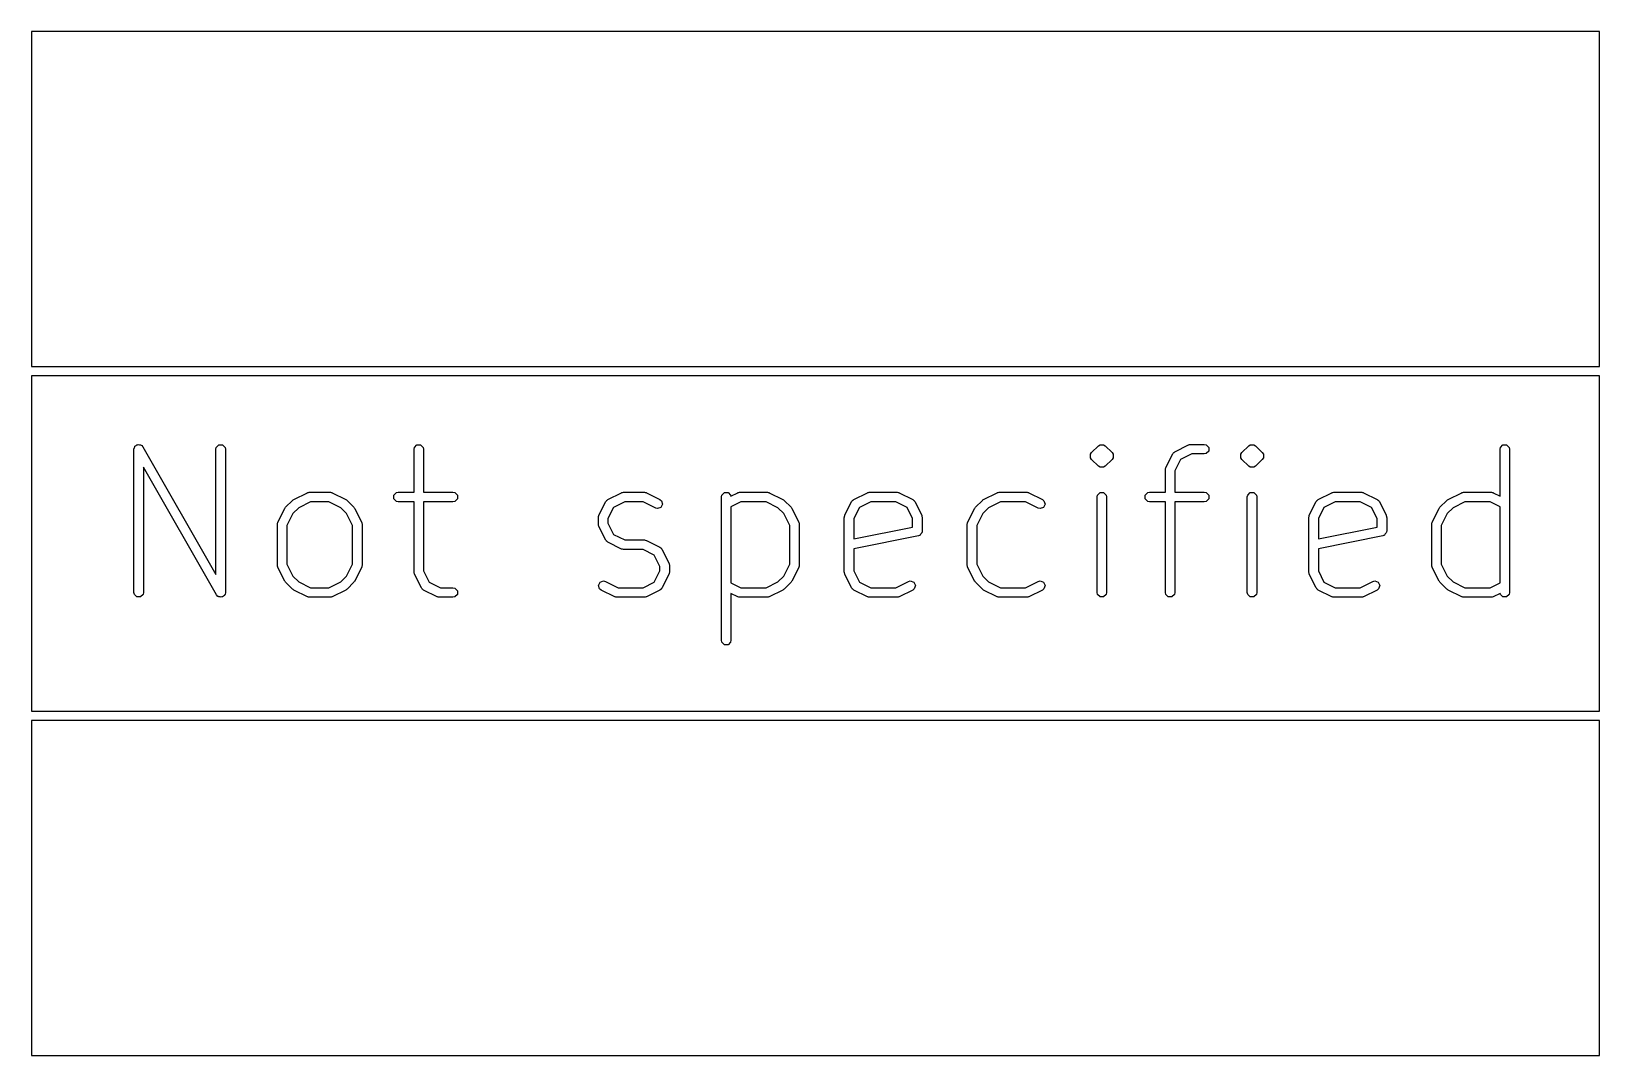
# Model space of a CAD drawing. Header units: inches. Extents: x -2.6 to 7.6, y 0.3 to 5.2.
# Drawn here: x -0.938 to -0.293, y 4.453 to 4.875 of the extents above; entities that cross this region are included whole.
import ezdxf

# ---------------------------------------------------------------- set-up
doc = ezdxf.new("R2010")
doc.units = ezdxf.units.IN
doc.header["$MEASUREMENT"] = 0
doc.layers.add('BLACK', color=250, linetype='CONTINUOUS')

msp = doc.modelspace()

# ---------------------------------------------------------------- linework, layer by layer
at = {"layer": 'BLACK', "linetype": 'CONTINUOUS'}
for p, q in [((-0.9384, 4.87496), (-0.9384, 4.73693)), ((-0.29273, 4.87496), (-0.9384, 4.87496)), ((-0.29273, 4.73693), (-0.29273, 4.87496)), ((-0.9384, 4.73693), (-0.29273, 4.73693)), ((-0.9384, 4.73299), (-0.9384, 4.59496)), ((-0.29273, 4.73299), (-0.9384, 4.73299)), ((-0.29273, 4.59496), (-0.29273, 4.73299)), ((-0.89616, 4.70283), (-0.89601, 4.70358)), ((-0.89616, 4.64377), (-0.89616, 4.70283)), ((-0.89601, 4.70358), (-0.89582, 4.70377)), ((-0.89582, 4.70377), (-0.89575, 4.70403)), ((-0.89575, 4.70403), (-0.89531, 4.70428)), ((-0.89531, 4.70428), (-0.89495, 4.70464)), ((-0.89495, 4.70464), (-0.89468, 4.70464)), ((-0.89468, 4.70464), (-0.89444, 4.70478)), ((-0.89444, 4.70478), (-0.89395, 4.70464)), ((-0.89395, 4.70464), (-0.89344, 4.70464)), ((-0.89344, 4.70464), (-0.89325, 4.70445)), ((-0.89325, 4.70445), (-0.89299, 4.70438)), ((-0.89299, 4.70438), (-0.89248, 4.7038)), ((-0.89248, 4.7038), (-0.86242, 4.65118)), ((-0.86242, 4.70283), (-0.86227, 4.70358)), ((-0.86242, 4.65118), (-0.86242, 4.70283)), ((-0.86227, 4.70358), (-0.8612, 4.70464)), ((-0.8612, 4.70464), (-0.85969, 4.70464)), ((-0.85969, 4.70464), (-0.85863, 4.70358)), ((-0.85863, 4.70358), (-0.85848, 4.70283)), ((-0.85848, 4.70283), (-0.85848, 4.64377)), ((-0.78086, 4.70283), (-0.78071, 4.70358)), ((-0.78086, 4.68511), (-0.78086, 4.70283)), ((-0.78071, 4.70358), (-0.77965, 4.70464)), ((-0.77965, 4.70464), (-0.77814, 4.70464)), ((-0.77814, 4.70464), (-0.77708, 4.70358)), ((-0.77708, 4.70358), (-0.77693, 4.70283)), ((-0.77693, 4.70283), (-0.77693, 4.68511)), ((-0.50231, 4.70077), (-0.50188, 4.70141)), ((-0.50231, 4.69926), (-0.50231, 4.70077)), ((-0.50188, 4.70141), (-0.49907, 4.70422)), ((-0.49907, 4.70422), (-0.49843, 4.70464)), ((-0.49843, 4.70464), (-0.49693, 4.70464)), ((-0.49693, 4.70464), (-0.49629, 4.70422)), ((-0.49629, 4.70422), (-0.49348, 4.70141)), ((-0.49348, 4.70141), (-0.49305, 4.70077)), ((-0.49305, 4.70077), (-0.49305, 4.69926)), ((-0.47132, 4.69527), (-0.46851, 4.70089)), ((-0.46851, 4.70089), (-0.46827, 4.7012)), ((-0.46827, 4.7012), (-0.46823, 4.7013)), ((-0.46823, 4.7013), (-0.46812, 4.70139)), ((-0.46812, 4.70139), (-0.46804, 4.7015)), ((-0.46804, 4.7015), (-0.46794, 4.70153)), ((-0.46794, 4.70153), (-0.46763, 4.70177)), ((-0.46763, 4.70177), (-0.462, 4.70459)), ((-0.46066, 4.70086), (-0.46528, 4.69855)), ((-0.462, 4.70459), (-0.46191, 4.70461)), ((-0.46191, 4.70461), (-0.46188, 4.70464)), ((-0.46188, 4.70464), (-0.46157, 4.70471)), ((-0.46157, 4.70471), (-0.46126, 4.70479)), ((-0.46126, 4.70479), (-0.46122, 4.70477)), ((-0.46122, 4.70477), (-0.46112, 4.70479)), ((-0.46112, 4.70479), (-0.4555, 4.70479)), ((-0.4555, 4.70086), (-0.46066, 4.70086)), ((-0.4555, 4.70479), (-0.45474, 4.70464)), ((-0.45474, 4.70101), (-0.4555, 4.70086)), ((-0.45474, 4.70464), (-0.45368, 4.70358)), ((-0.45368, 4.70207), (-0.45474, 4.70101)), ((-0.45368, 4.70358), (-0.45368, 4.70207)), ((-0.44044, 4.70077), (-0.44002, 4.70141)), ((-0.44044, 4.69926), (-0.44044, 4.70077)), ((-0.44002, 4.70141), (-0.4372, 4.70422)), ((-0.4372, 4.70422), (-0.43657, 4.70464)), ((-0.43657, 4.70464), (-0.43506, 4.70464)), ((-0.43506, 4.70464), (-0.43442, 4.70422)), ((-0.43442, 4.70422), (-0.43161, 4.70141)), ((-0.43161, 4.70141), (-0.43118, 4.70077)), ((-0.43118, 4.70077), (-0.43118, 4.69926)), ((-0.33373, 4.70283), (-0.33358, 4.70358)), ((-0.33373, 4.68351), (-0.33373, 4.70283)), ((-0.33358, 4.70358), (-0.33252, 4.70464)), ((-0.33252, 4.70464), (-0.33101, 4.70464)), ((-0.33101, 4.70464), (-0.32994, 4.70358)), ((-0.32994, 4.70358), (-0.32979, 4.70283)), ((-0.32979, 4.70283), (-0.32979, 4.64377)), ((-0.86216, 4.64279), (-0.89222, 4.69541)), ((-0.89222, 4.69541), (-0.89222, 4.64377)), ((-0.50188, 4.69862), (-0.50231, 4.69926)), ((-0.50231, 4.69926), (-0.50231, 4.69926)), ((-0.49907, 4.69581), (-0.50188, 4.69862)), ((-0.49843, 4.69538), (-0.49907, 4.69581)), ((-0.49693, 4.69538), (-0.49843, 4.69538)), ((-0.49843, 4.69538), (-0.49843, 4.69538)), ((-0.49629, 4.69581), (-0.49693, 4.69538)), ((-0.49348, 4.69862), (-0.49629, 4.69581)), ((-0.49305, 4.69926), (-0.49348, 4.69862)), ((-0.47153, 4.69439), (-0.47151, 4.69449)), ((-0.47153, 4.68511), (-0.47153, 4.69439)), ((-0.47152, 4.69453), (-0.47144, 4.69483)), ((-0.47151, 4.69449), (-0.47152, 4.69453)), ((-0.47144, 4.69483), (-0.47138, 4.69514)), ((-0.47138, 4.69514), (-0.47135, 4.69517)), ((-0.47135, 4.69517), (-0.47132, 4.69527)), ((-0.46528, 4.69855), (-0.46759, 4.69392)), ((-0.44002, 4.69862), (-0.44044, 4.69926)), ((-0.44044, 4.69926), (-0.44044, 4.69926)), ((-0.4372, 4.69581), (-0.44002, 4.69862)), ((-0.43657, 4.69538), (-0.4372, 4.69581)), ((-0.43506, 4.69538), (-0.43657, 4.69538)), ((-0.43657, 4.69538), (-0.43657, 4.69538)), ((-0.43442, 4.69581), (-0.43506, 4.69538)), ((-0.43161, 4.69862), (-0.43442, 4.69581)), ((-0.43118, 4.69926), (-0.43161, 4.69862)), ((-0.46759, 4.69392), (-0.46759, 4.68511)), ((-0.83372, 4.67891), (-0.83091, 4.68172)), ((-0.83091, 4.68172), (-0.83064, 4.6819)), ((-0.83064, 4.6819), (-0.83039, 4.68209)), ((-0.83039, 4.68209), (-0.82477, 4.6849)), ((-0.82342, 4.68117), (-0.82835, 4.67871)), ((-0.82477, 4.6849), (-0.82467, 4.68493)), ((-0.82467, 4.68493), (-0.82464, 4.68496)), ((-0.82464, 4.68496), (-0.82433, 4.68502)), ((-0.82433, 4.68502), (-0.82403, 4.6851)), ((-0.82403, 4.6851), (-0.82399, 4.68509)), ((-0.82399, 4.68509), (-0.82389, 4.68511)), ((-0.82389, 4.68511), (-0.81545, 4.68511)), ((-0.81592, 4.68117), (-0.82342, 4.68117)), ((-0.81099, 4.67871), (-0.81592, 4.68117)), ((-0.81545, 4.68511), (-0.81536, 4.68509)), ((-0.81536, 4.68509), (-0.81531, 4.6851)), ((-0.81531, 4.6851), (-0.81501, 4.68502)), ((-0.81501, 4.68502), (-0.8147, 4.68496)), ((-0.8147, 4.68496), (-0.81467, 4.68493)), ((-0.81467, 4.68493), (-0.81457, 4.6849)), ((-0.81457, 4.6849), (-0.80895, 4.68209)), ((-0.80895, 4.68209), (-0.8087, 4.6819)), ((-0.8087, 4.6819), (-0.80844, 4.68172)), ((-0.80844, 4.68172), (-0.80562, 4.67891)), ((-0.78915, 4.68389), (-0.78808, 4.68496)), ((-0.78915, 4.68239), (-0.78915, 4.68389)), ((-0.78808, 4.68132), (-0.78915, 4.68239)), ((-0.78808, 4.68496), (-0.78733, 4.68511)), ((-0.78733, 4.68117), (-0.78808, 4.68132)), ((-0.78733, 4.68511), (-0.78086, 4.68511)), ((-0.78086, 4.68117), (-0.78733, 4.68117)), ((-0.78086, 4.65221), (-0.78086, 4.68117)), ((-0.77693, 4.68511), (-0.76483, 4.68511)), ((-0.76483, 4.68117), (-0.77693, 4.68117)), ((-0.77693, 4.68117), (-0.77693, 4.65267)), ((-0.76483, 4.68511), (-0.76408, 4.68496)), ((-0.76408, 4.68132), (-0.76483, 4.68117)), ((-0.76408, 4.68496), (-0.76302, 4.68389)), ((-0.76302, 4.68239), (-0.76408, 4.68132)), ((-0.76302, 4.68389), (-0.76302, 4.68239)), ((-0.70473, 4.67558), (-0.70192, 4.68121)), ((-0.70192, 4.68121), (-0.70168, 4.68152)), ((-0.70168, 4.68152), (-0.70164, 4.68162)), ((-0.70164, 4.68162), (-0.70153, 4.6817)), ((-0.70153, 4.6817), (-0.70144, 4.68182)), ((-0.70144, 4.68182), (-0.70134, 4.68185)), ((-0.70134, 4.68185), (-0.70103, 4.68209)), ((-0.70103, 4.68209), (-0.69541, 4.6849)), ((-0.69407, 4.68117), (-0.69869, 4.67886)), ((-0.69541, 4.6849), (-0.69532, 4.68493)), ((-0.69532, 4.68493), (-0.69528, 4.68496)), ((-0.69528, 4.68496), (-0.69497, 4.68502)), ((-0.69497, 4.68502), (-0.69467, 4.6851)), ((-0.69467, 4.6851), (-0.69463, 4.68509)), ((-0.69463, 4.68509), (-0.69453, 4.68511)), ((-0.69453, 4.68511), (-0.68609, 4.68511)), ((-0.68656, 4.68117), (-0.69407, 4.68117)), ((-0.68135, 4.67857), (-0.68656, 4.68117)), ((-0.68609, 4.68511), (-0.686, 4.68509)), ((-0.686, 4.68509), (-0.68595, 4.6851)), ((-0.68595, 4.6851), (-0.68565, 4.68502)), ((-0.68565, 4.68502), (-0.68534, 4.68496)), ((-0.68534, 4.68496), (-0.68531, 4.68493)), ((-0.68531, 4.68493), (-0.68521, 4.6849)), ((-0.68521, 4.6849), (-0.67959, 4.68209)), ((-0.67959, 4.68209), (-0.67898, 4.68162)), ((-0.67898, 4.68162), (-0.67851, 4.68019)), ((-0.65432, 4.68314), (-0.65417, 4.68389)), ((-0.65432, 4.62409), (-0.65432, 4.68314)), ((-0.65417, 4.68389), (-0.6531, 4.68496)), ((-0.6531, 4.68496), (-0.65159, 4.68496)), ((-0.65159, 4.68496), (-0.65053, 4.68389)), ((-0.65053, 4.68389), (-0.65045, 4.68348)), ((-0.65045, 4.68348), (-0.6476, 4.6849)), ((-0.64626, 4.68117), (-0.65038, 4.67911)), ((-0.6476, 4.6849), (-0.64751, 4.68493)), ((-0.64751, 4.68493), (-0.64748, 4.68496)), ((-0.64748, 4.68496), (-0.64717, 4.68502)), ((-0.64717, 4.68502), (-0.64686, 4.6851)), ((-0.64686, 4.6851), (-0.64682, 4.68509)), ((-0.64682, 4.68509), (-0.64672, 4.68511)), ((-0.64672, 4.68511), (-0.63548, 4.68511)), ((-0.63594, 4.68117), (-0.64626, 4.68117)), ((-0.63102, 4.67871), (-0.63594, 4.68117)), ((-0.63548, 4.68511), (-0.63538, 4.68509)), ((-0.63538, 4.68509), (-0.63534, 4.6851)), ((-0.63534, 4.6851), (-0.63503, 4.68502)), ((-0.63503, 4.68502), (-0.63472, 4.68496)), ((-0.63472, 4.68496), (-0.63469, 4.68493)), ((-0.63469, 4.68493), (-0.63459, 4.6849)), ((-0.63459, 4.6849), (-0.62897, 4.68209)), ((-0.62897, 4.68209), (-0.62872, 4.6819)), ((-0.62872, 4.6819), (-0.62846, 4.68172)), ((-0.62846, 4.68172), (-0.62565, 4.67891)), ((-0.60349, 4.67558), (-0.60068, 4.68121)), ((-0.60068, 4.68121), (-0.60044, 4.68152)), ((-0.60044, 4.68152), (-0.6004, 4.68162)), ((-0.6004, 4.68162), (-0.60029, 4.6817)), ((-0.60029, 4.6817), (-0.60021, 4.68182)), ((-0.60021, 4.68182), (-0.60011, 4.68185)), ((-0.60011, 4.68185), (-0.5998, 4.68209)), ((-0.5998, 4.68209), (-0.59417, 4.6849)), ((-0.59283, 4.68117), (-0.59745, 4.67886)), ((-0.59417, 4.6849), (-0.59408, 4.68493)), ((-0.59408, 4.68493), (-0.59405, 4.68496)), ((-0.59405, 4.68496), (-0.59374, 4.68502)), ((-0.59374, 4.68502), (-0.59343, 4.6851)), ((-0.59343, 4.6851), (-0.59339, 4.68509)), ((-0.59339, 4.68509), (-0.59329, 4.68511)), ((-0.59329, 4.68511), (-0.58204, 4.68511)), ((-0.58251, 4.68117), (-0.59283, 4.68117)), ((-0.57789, 4.67886), (-0.58251, 4.68117)), ((-0.58204, 4.68511), (-0.58195, 4.68509)), ((-0.58195, 4.68509), (-0.5819, 4.6851)), ((-0.5819, 4.6851), (-0.5816, 4.68502)), ((-0.5816, 4.68502), (-0.58129, 4.68496)), ((-0.58129, 4.68496), (-0.58126, 4.68493)), ((-0.58126, 4.68493), (-0.58116, 4.6849)), ((-0.58116, 4.6849), (-0.57554, 4.68209)), ((-0.57554, 4.68209), (-0.57523, 4.68185)), ((-0.57523, 4.68185), (-0.57513, 4.68182)), ((-0.57513, 4.68182), (-0.57504, 4.6817)), ((-0.57504, 4.6817), (-0.57493, 4.68162)), ((-0.57493, 4.68162), (-0.5749, 4.68152)), ((-0.5749, 4.68152), (-0.57466, 4.68121)), ((-0.57466, 4.68121), (-0.57185, 4.67558)), ((-0.54969, 4.67891), (-0.54688, 4.68172)), ((-0.54688, 4.68172), (-0.54662, 4.6819)), ((-0.54662, 4.6819), (-0.54637, 4.68209)), ((-0.54637, 4.68209), (-0.54074, 4.6849)), ((-0.5394, 4.68117), (-0.54432, 4.67871)), ((-0.54074, 4.6849), (-0.54065, 4.68493)), ((-0.54065, 4.68493), (-0.54062, 4.68496)), ((-0.54062, 4.68496), (-0.54031, 4.68502)), ((-0.54031, 4.68502), (-0.54, 4.6851)), ((-0.54, 4.6851), (-0.53996, 4.68509)), ((-0.53996, 4.68509), (-0.53986, 4.68511)), ((-0.53986, 4.68511), (-0.52861, 4.68511)), ((-0.52908, 4.68117), (-0.5394, 4.68117)), ((-0.52387, 4.67857), (-0.52908, 4.68117)), ((-0.52861, 4.68511), (-0.52852, 4.68509)), ((-0.52852, 4.68509), (-0.52847, 4.6851)), ((-0.52847, 4.6851), (-0.52817, 4.68502)), ((-0.52817, 4.68502), (-0.52786, 4.68496)), ((-0.52786, 4.68496), (-0.52783, 4.68493)), ((-0.52783, 4.68493), (-0.52773, 4.6849)), ((-0.52773, 4.6849), (-0.52211, 4.68209)), ((-0.52211, 4.68209), (-0.5215, 4.68162)), ((-0.5215, 4.68162), (-0.52103, 4.68019)), ((-0.49965, 4.68314), (-0.4995, 4.68389)), ((-0.49965, 4.64377), (-0.49965, 4.68314)), ((-0.4995, 4.68389), (-0.49843, 4.68496)), ((-0.49843, 4.68496), (-0.49693, 4.68496)), ((-0.49693, 4.68496), (-0.49586, 4.68389)), ((-0.49586, 4.68389), (-0.49571, 4.68314)), ((-0.49571, 4.68314), (-0.49571, 4.64377)), ((-0.47981, 4.68389), (-0.47875, 4.68496)), ((-0.47981, 4.68239), (-0.47981, 4.68389)), ((-0.47875, 4.68132), (-0.47981, 4.68239)), ((-0.47875, 4.68496), (-0.47799, 4.68511)), ((-0.47799, 4.68117), (-0.47875, 4.68132)), ((-0.47799, 4.68511), (-0.47153, 4.68511)), ((-0.47153, 4.68117), (-0.47799, 4.68117)), ((-0.47153, 4.64377), (-0.47153, 4.68117)), ((-0.46759, 4.68511), (-0.4555, 4.68511)), ((-0.4555, 4.68117), (-0.46759, 4.68117)), ((-0.46759, 4.68117), (-0.46759, 4.64377)), ((-0.4555, 4.68511), (-0.45474, 4.68496)), ((-0.45474, 4.68132), (-0.4555, 4.68117)), ((-0.45474, 4.68496), (-0.45368, 4.68389)), ((-0.45368, 4.68239), (-0.45474, 4.68132)), ((-0.45368, 4.68389), (-0.45368, 4.68239)), ((-0.43778, 4.68314), (-0.43763, 4.68389)), ((-0.43778, 4.64377), (-0.43778, 4.68314)), ((-0.43763, 4.68389), (-0.43657, 4.68496)), ((-0.43657, 4.68496), (-0.43506, 4.68496)), ((-0.43506, 4.68496), (-0.43399, 4.68389)), ((-0.43399, 4.68389), (-0.43384, 4.68314)), ((-0.43384, 4.68314), (-0.43384, 4.64377)), ((-0.41226, 4.67558), (-0.40945, 4.68121)), ((-0.40945, 4.68121), (-0.40921, 4.68152)), ((-0.40921, 4.68152), (-0.40918, 4.68162)), ((-0.40918, 4.68162), (-0.40907, 4.6817)), ((-0.40907, 4.6817), (-0.40898, 4.68182)), ((-0.40898, 4.68182), (-0.40888, 4.68185)), ((-0.40888, 4.68185), (-0.40857, 4.68209)), ((-0.40857, 4.68209), (-0.40295, 4.6849)), ((-0.4016, 4.68117), (-0.40622, 4.67886)), ((-0.40295, 4.6849), (-0.40285, 4.68493)), ((-0.40285, 4.68493), (-0.40282, 4.68496)), ((-0.40282, 4.68496), (-0.40251, 4.68502)), ((-0.40251, 4.68502), (-0.40221, 4.6851)), ((-0.40221, 4.6851), (-0.40216, 4.68509)), ((-0.40216, 4.68509), (-0.40207, 4.68511)), ((-0.40207, 4.68511), (-0.39082, 4.68511)), ((-0.39128, 4.68117), (-0.4016, 4.68117)), ((-0.38666, 4.67886), (-0.39128, 4.68117)), ((-0.39082, 4.68511), (-0.39072, 4.68509)), ((-0.39072, 4.68509), (-0.39068, 4.6851)), ((-0.39068, 4.6851), (-0.39037, 4.68502)), ((-0.39037, 4.68502), (-0.39006, 4.68496)), ((-0.39006, 4.68496), (-0.39003, 4.68493)), ((-0.39003, 4.68493), (-0.38994, 4.6849)), ((-0.38994, 4.6849), (-0.38431, 4.68209)), ((-0.38431, 4.68209), (-0.384, 4.68185)), ((-0.384, 4.68185), (-0.3839, 4.68182)), ((-0.3839, 4.68182), (-0.38382, 4.6817)), ((-0.38382, 4.6817), (-0.38371, 4.68162)), ((-0.38371, 4.68162), (-0.38367, 4.68152)), ((-0.38367, 4.68152), (-0.38343, 4.68121)), ((-0.38343, 4.68121), (-0.38062, 4.67558)), ((-0.35846, 4.67891), (-0.35565, 4.68172)), ((-0.35565, 4.68172), (-0.35539, 4.6819)), ((-0.35539, 4.6819), (-0.35514, 4.68209)), ((-0.35514, 4.68209), (-0.34952, 4.6849)), ((-0.34817, 4.68117), (-0.35309, 4.67871)), ((-0.34952, 4.6849), (-0.34942, 4.68493)), ((-0.34942, 4.68493), (-0.34939, 4.68496)), ((-0.34939, 4.68496), (-0.34908, 4.68502)), ((-0.34908, 4.68502), (-0.34878, 4.6851)), ((-0.34878, 4.6851), (-0.34873, 4.68509)), ((-0.34873, 4.68509), (-0.34864, 4.68511)), ((-0.34864, 4.68511), (-0.33739, 4.68511)), ((-0.33785, 4.68117), (-0.34817, 4.68117)), ((-0.33373, 4.67911), (-0.33785, 4.68117)), ((-0.33739, 4.68511), (-0.33729, 4.68509)), ((-0.33729, 4.68509), (-0.33725, 4.6851)), ((-0.33725, 4.6851), (-0.33694, 4.68502)), ((-0.33694, 4.68502), (-0.33663, 4.68496)), ((-0.33663, 4.68496), (-0.3366, 4.68493)), ((-0.3366, 4.68493), (-0.33651, 4.6849)), ((-0.33651, 4.6849), (-0.33373, 4.68351)), ((-0.8369, 4.67277), (-0.83409, 4.6784)), ((-0.83409, 4.6784), (-0.83389, 4.67865)), ((-0.83389, 4.67865), (-0.83372, 4.67891)), ((-0.83071, 4.67635), (-0.83317, 4.67143)), ((-0.82835, 4.67871), (-0.83071, 4.67635)), ((-0.80863, 4.67635), (-0.81099, 4.67871)), ((-0.80617, 4.67143), (-0.80863, 4.67635)), ((-0.80562, 4.67891), (-0.80545, 4.67865)), ((-0.80545, 4.67865), (-0.80526, 4.6784)), ((-0.80526, 4.6784), (-0.80244, 4.67277)), ((-0.70494, 4.6747), (-0.70492, 4.6748)), ((-0.70494, 4.67189), (-0.70494, 4.6747)), ((-0.70493, 4.67484), (-0.70485, 4.67515)), ((-0.70492, 4.6748), (-0.70493, 4.67484)), ((-0.70485, 4.67515), (-0.70479, 4.67546)), ((-0.70479, 4.67546), (-0.70475, 4.67549)), ((-0.70475, 4.67549), (-0.70473, 4.67558)), ((-0.69869, 4.67886), (-0.701, 4.67424)), ((-0.68061, 4.67836), (-0.68135, 4.67857)), ((-0.67918, 4.67884), (-0.68061, 4.67836)), ((-0.67851, 4.68019), (-0.67918, 4.67884)), ((-0.65038, 4.67911), (-0.65038, 4.6478)), ((-0.62866, 4.67635), (-0.63102, 4.67871)), ((-0.6262, 4.67143), (-0.62866, 4.67635)), ((-0.62565, 4.67891), (-0.62547, 4.67865)), ((-0.62547, 4.67865), (-0.62528, 4.6784)), ((-0.62528, 4.6784), (-0.62247, 4.67277)), ((-0.6037, 4.6747), (-0.60368, 4.6748)), ((-0.6037, 4.65221), (-0.6037, 4.6747)), ((-0.60369, 4.67484), (-0.60361, 4.67515)), ((-0.60368, 4.6748), (-0.60369, 4.67484)), ((-0.60361, 4.67515), (-0.60355, 4.67546)), ((-0.60355, 4.67546), (-0.60352, 4.67549)), ((-0.60352, 4.67549), (-0.60349, 4.67558)), ((-0.59745, 4.67886), (-0.59976, 4.67424)), ((-0.57558, 4.67424), (-0.57789, 4.67886)), ((-0.57185, 4.67558), (-0.57182, 4.67549)), ((-0.57182, 4.67549), (-0.57179, 4.67546)), ((-0.57179, 4.67546), (-0.57173, 4.67515)), ((-0.57173, 4.67515), (-0.57164, 4.67484)), ((-0.57164, 4.67484), (-0.57166, 4.6748)), ((-0.57166, 4.6748), (-0.57164, 4.6747)), ((-0.57164, 4.6747), (-0.57164, 4.66908)), ((-0.55287, 4.67277), (-0.55006, 4.6784)), ((-0.55006, 4.6784), (-0.54987, 4.67865)), ((-0.54987, 4.67865), (-0.54969, 4.67891)), ((-0.54668, 4.67635), (-0.54914, 4.67143)), ((-0.54432, 4.67871), (-0.54668, 4.67635)), ((-0.52313, 4.67836), (-0.52387, 4.67857)), ((-0.5217, 4.67884), (-0.52313, 4.67836)), ((-0.52103, 4.68019), (-0.5217, 4.67884)), ((-0.41247, 4.67484), (-0.41238, 4.67515)), ((-0.41245, 4.6748), (-0.41247, 4.67484)), ((-0.41247, 4.6747), (-0.41245, 4.6748)), ((-0.41247, 4.65221), (-0.41247, 4.6747)), ((-0.41238, 4.67515), (-0.41232, 4.67546)), ((-0.41232, 4.67546), (-0.41229, 4.67549)), ((-0.41229, 4.67549), (-0.41226, 4.67558)), ((-0.40622, 4.67886), (-0.40853, 4.67424)), ((-0.38435, 4.67424), (-0.38666, 4.67886)), ((-0.38062, 4.67558), (-0.3806, 4.67549)), ((-0.3806, 4.67549), (-0.38056, 4.67546)), ((-0.38056, 4.67546), (-0.3805, 4.67515)), ((-0.3805, 4.67515), (-0.38042, 4.67484)), ((-0.38042, 4.67484), (-0.38043, 4.6748)), ((-0.38043, 4.6748), (-0.38041, 4.6747)), ((-0.38041, 4.6747), (-0.38041, 4.66908)), ((-0.36165, 4.67277), (-0.35883, 4.6784)), ((-0.35883, 4.6784), (-0.35864, 4.67865)), ((-0.35864, 4.67865), (-0.35846, 4.67891)), ((-0.35545, 4.67635), (-0.35792, 4.67143)), ((-0.35309, 4.67871), (-0.35545, 4.67635)), ((-0.33373, 4.6478), (-0.33373, 4.67911)), ((-0.83711, 4.67189), (-0.83709, 4.67199)), ((-0.83711, 4.65502), (-0.83711, 4.67189)), ((-0.8371, 4.67203), (-0.83702, 4.67234)), ((-0.83709, 4.67199), (-0.8371, 4.67203)), ((-0.83702, 4.67234), (-0.83696, 4.67265)), ((-0.83696, 4.67265), (-0.83692, 4.67268)), ((-0.83692, 4.67268), (-0.8369, 4.67277)), ((-0.83317, 4.67143), (-0.83317, 4.65548)), ((-0.80617, 4.65548), (-0.80617, 4.67143)), ((-0.80244, 4.67277), (-0.80242, 4.67268)), ((-0.80242, 4.67268), (-0.80239, 4.67265)), ((-0.80239, 4.67265), (-0.80232, 4.67234)), ((-0.80232, 4.67234), (-0.80224, 4.67203)), ((-0.80224, 4.67203), (-0.80225, 4.67199)), ((-0.80225, 4.67199), (-0.80224, 4.67189)), ((-0.80224, 4.67189), (-0.80224, 4.65502)), ((-0.70492, 4.6718), (-0.70494, 4.67189)), ((-0.70493, 4.67175), (-0.70492, 4.6718)), ((-0.70485, 4.67145), (-0.70493, 4.67175)), ((-0.70479, 4.67114), (-0.70485, 4.67145)), ((-0.70475, 4.67111), (-0.70479, 4.67114)), ((-0.70473, 4.67101), (-0.70475, 4.67111)), ((-0.70192, 4.66539), (-0.70473, 4.67101)), ((-0.701, 4.67424), (-0.701, 4.67236)), ((-0.701, 4.67236), (-0.69869, 4.66773)), ((-0.6262, 4.65548), (-0.6262, 4.67143)), ((-0.62247, 4.67277), (-0.62244, 4.67268)), ((-0.62244, 4.67268), (-0.62241, 4.67265)), ((-0.62241, 4.67265), (-0.62235, 4.67234)), ((-0.62235, 4.67234), (-0.62226, 4.67203)), ((-0.62226, 4.67203), (-0.62228, 4.67199)), ((-0.62228, 4.67199), (-0.62226, 4.67189)), ((-0.62226, 4.67189), (-0.62226, 4.65502)), ((-0.59976, 4.67424), (-0.59976, 4.66586)), ((-0.59976, 4.66586), (-0.57558, 4.67069)), ((-0.57558, 4.67069), (-0.57558, 4.67424)), ((-0.57179, 4.66833), (-0.57219, 4.66792)), ((-0.57173, 4.66862), (-0.57179, 4.66833)), ((-0.57168, 4.6687), (-0.57173, 4.66862)), ((-0.57164, 4.66908), (-0.5717, 4.66879)), ((-0.5717, 4.66879), (-0.57168, 4.6687)), ((-0.55308, 4.67189), (-0.55306, 4.67199)), ((-0.55308, 4.65502), (-0.55308, 4.67189)), ((-0.55307, 4.67203), (-0.55299, 4.67234)), ((-0.55306, 4.67199), (-0.55307, 4.67203)), ((-0.55299, 4.67234), (-0.55293, 4.67265)), ((-0.55293, 4.67265), (-0.5529, 4.67268)), ((-0.5529, 4.67268), (-0.55287, 4.67277)), ((-0.54914, 4.67143), (-0.54914, 4.65548)), ((-0.40853, 4.67424), (-0.40853, 4.66586)), ((-0.40853, 4.66586), (-0.38435, 4.67069)), ((-0.38435, 4.67069), (-0.38435, 4.67424)), ((-0.38056, 4.66833), (-0.38097, 4.66792)), ((-0.38051, 4.66862), (-0.38056, 4.66833)), ((-0.38045, 4.6687), (-0.38051, 4.66862)), ((-0.38041, 4.66908), (-0.38047, 4.66879)), ((-0.38047, 4.66879), (-0.38045, 4.6687)), ((-0.36185, 4.67203), (-0.36176, 4.67234)), ((-0.36183, 4.67199), (-0.36185, 4.67203)), ((-0.36185, 4.67189), (-0.36183, 4.67199)), ((-0.36185, 4.65502), (-0.36185, 4.67189)), ((-0.36176, 4.67234), (-0.3617, 4.67265)), ((-0.3617, 4.67265), (-0.36167, 4.67268)), ((-0.36167, 4.67268), (-0.36165, 4.67277)), ((-0.35792, 4.67143), (-0.35792, 4.65548)), ((-0.70168, 4.66508), (-0.70192, 4.66539)), ((-0.70164, 4.66498), (-0.70168, 4.66508)), ((-0.70153, 4.66489), (-0.70164, 4.66498)), ((-0.70144, 4.66478), (-0.70153, 4.66489)), ((-0.70134, 4.66475), (-0.70144, 4.66478)), ((-0.70103, 4.66451), (-0.70134, 4.66475)), ((-0.69541, 4.66169), (-0.70103, 4.66451)), ((-0.69869, 4.66773), (-0.69407, 4.66542)), ((-0.69407, 4.66542), (-0.68609, 4.66542)), ((-0.68609, 4.66542), (-0.686, 4.6654)), ((-0.686, 4.6654), (-0.68595, 4.66542)), ((-0.68595, 4.66542), (-0.68565, 4.66534)), ((-0.68565, 4.66534), (-0.68534, 4.66527)), ((-0.68534, 4.66527), (-0.68531, 4.66524)), ((-0.68531, 4.66524), (-0.68521, 4.66522)), ((-0.68521, 4.66522), (-0.67959, 4.6624)), ((-0.67959, 4.6624), (-0.67928, 4.66216)), ((-0.67928, 4.66216), (-0.67918, 4.66213)), ((-0.67918, 4.66213), (-0.67909, 4.66202)), ((-0.67909, 4.66202), (-0.67898, 4.66193)), ((-0.67898, 4.66193), (-0.67895, 4.66183)), ((-0.67895, 4.66183), (-0.67871, 4.66152)), ((-0.57322, 4.66715), (-0.59976, 4.66184)), ((-0.59976, 4.66184), (-0.59976, 4.65267)), ((-0.57295, 4.66726), (-0.57322, 4.66715)), ((-0.57285, 4.66726), (-0.57295, 4.66726)), ((-0.57278, 4.66733), (-0.57285, 4.66726)), ((-0.57251, 4.66744), (-0.57278, 4.66733)), ((-0.57219, 4.66792), (-0.57251, 4.66744)), ((-0.382, 4.66715), (-0.40853, 4.66184)), ((-0.40853, 4.66184), (-0.40853, 4.65267)), ((-0.38173, 4.66726), (-0.382, 4.66715)), ((-0.38163, 4.66726), (-0.38173, 4.66726)), ((-0.38156, 4.66733), (-0.38163, 4.66726)), ((-0.38129, 4.66744), (-0.38156, 4.66733)), ((-0.38097, 4.66792), (-0.38129, 4.66744)), ((-0.83317, 4.65548), (-0.83071, 4.65056)), ((-0.80863, 4.65056), (-0.80617, 4.65548)), ((-0.69532, 4.66167), (-0.69541, 4.66169)), ((-0.69528, 4.66164), (-0.69532, 4.66167)), ((-0.69497, 4.66158), (-0.69528, 4.66164)), ((-0.69467, 4.66149), (-0.69497, 4.66158)), ((-0.69463, 4.66151), (-0.69467, 4.66149)), ((-0.69453, 4.66149), (-0.69463, 4.66151)), ((-0.68656, 4.66149), (-0.69453, 4.66149)), ((-0.68194, 4.65918), (-0.68656, 4.66149)), ((-0.67963, 4.65455), (-0.68194, 4.65918)), ((-0.67871, 4.66152), (-0.6759, 4.6559)), ((-0.6759, 4.6559), (-0.67587, 4.6558)), ((-0.67587, 4.6558), (-0.67584, 4.65577)), ((-0.67584, 4.65577), (-0.67578, 4.65546)), ((-0.67578, 4.65546), (-0.67569, 4.65516)), ((-0.62866, 4.65056), (-0.6262, 4.65548)), ((-0.54914, 4.65548), (-0.54668, 4.65056)), ((-0.35792, 4.65548), (-0.35545, 4.65056)), ((-0.83709, 4.65492), (-0.83711, 4.65502)), ((-0.8371, 4.65488), (-0.83709, 4.65492)), ((-0.83702, 4.65458), (-0.8371, 4.65488)), ((-0.83696, 4.65427), (-0.83702, 4.65458)), ((-0.83692, 4.65423), (-0.83696, 4.65427)), ((-0.8369, 4.65414), (-0.83692, 4.65423)), ((-0.83409, 4.64851), (-0.8369, 4.65414)), ((-0.83071, 4.65056), (-0.82835, 4.6482)), ((-0.81099, 4.6482), (-0.80863, 4.65056)), ((-0.80244, 4.65414), (-0.80526, 4.64851)), ((-0.80242, 4.65423), (-0.80244, 4.65414)), ((-0.80239, 4.65427), (-0.80242, 4.65423)), ((-0.80232, 4.65458), (-0.80239, 4.65427)), ((-0.80224, 4.65488), (-0.80232, 4.65458)), ((-0.80224, 4.65502), (-0.80225, 4.65492)), ((-0.80225, 4.65492), (-0.80224, 4.65488)), ((-0.78084, 4.65211), (-0.78086, 4.65221)), ((-0.78086, 4.65207), (-0.78084, 4.65211)), ((-0.78078, 4.65176), (-0.78086, 4.65207)), ((-0.78071, 4.65145), (-0.78078, 4.65176)), ((-0.78068, 4.65142), (-0.78071, 4.65145)), ((-0.78066, 4.65133), (-0.78068, 4.65142)), ((-0.77784, 4.6457), (-0.78066, 4.65133)), ((-0.77693, 4.65267), (-0.77462, 4.64805)), ((-0.68194, 4.64805), (-0.67963, 4.65267)), ((-0.67963, 4.65267), (-0.67963, 4.65455)), ((-0.6759, 4.65133), (-0.67871, 4.6457)), ((-0.67587, 4.65142), (-0.6759, 4.65133)), ((-0.67584, 4.65145), (-0.67587, 4.65142)), ((-0.67578, 4.65176), (-0.67584, 4.65145)), ((-0.67569, 4.65207), (-0.67578, 4.65176)), ((-0.67569, 4.65516), (-0.67571, 4.65512)), ((-0.67571, 4.65512), (-0.67569, 4.65502)), ((-0.67569, 4.65221), (-0.67571, 4.65211)), ((-0.67571, 4.65211), (-0.67569, 4.65207)), ((-0.67569, 4.65502), (-0.67569, 4.65221)), ((-0.63102, 4.6482), (-0.62866, 4.65056)), ((-0.62247, 4.65414), (-0.62528, 4.64851)), ((-0.62244, 4.65423), (-0.62247, 4.65414)), ((-0.62241, 4.65427), (-0.62244, 4.65423)), ((-0.62235, 4.65458), (-0.62241, 4.65427)), ((-0.62226, 4.65488), (-0.62235, 4.65458)), ((-0.62226, 4.65502), (-0.62228, 4.65492)), ((-0.62228, 4.65492), (-0.62226, 4.65488)), ((-0.60368, 4.65211), (-0.6037, 4.65221)), ((-0.60369, 4.65207), (-0.60368, 4.65211)), ((-0.60361, 4.65176), (-0.60369, 4.65207)), ((-0.60355, 4.65145), (-0.60361, 4.65176)), ((-0.60352, 4.65142), (-0.60355, 4.65145)), ((-0.60349, 4.65133), (-0.60352, 4.65142)), ((-0.60068, 4.6457), (-0.60349, 4.65133)), ((-0.59976, 4.65267), (-0.59745, 4.64805)), ((-0.55306, 4.65492), (-0.55308, 4.65502)), ((-0.55307, 4.65488), (-0.55306, 4.65492)), ((-0.55299, 4.65458), (-0.55307, 4.65488)), ((-0.55293, 4.65427), (-0.55299, 4.65458)), ((-0.5529, 4.65423), (-0.55293, 4.65427)), ((-0.55287, 4.65414), (-0.5529, 4.65423)), ((-0.55006, 4.64851), (-0.55287, 4.65414)), ((-0.54668, 4.65056), (-0.54432, 4.6482)), ((-0.41245, 4.65211), (-0.41247, 4.65221)), ((-0.41247, 4.65207), (-0.41245, 4.65211)), ((-0.41238, 4.65176), (-0.41247, 4.65207)), ((-0.41232, 4.65145), (-0.41238, 4.65176)), ((-0.41229, 4.65142), (-0.41232, 4.65145)), ((-0.41226, 4.65133), (-0.41229, 4.65142)), ((-0.40945, 4.6457), (-0.41226, 4.65133)), ((-0.40853, 4.65267), (-0.40622, 4.64805)), ((-0.36183, 4.65492), (-0.36185, 4.65502)), ((-0.36185, 4.65488), (-0.36183, 4.65492)), ((-0.36176, 4.65458), (-0.36185, 4.65488)), ((-0.3617, 4.65427), (-0.36176, 4.65458)), ((-0.36167, 4.65423), (-0.3617, 4.65427)), ((-0.36165, 4.65414), (-0.36167, 4.65423)), ((-0.35883, 4.64851), (-0.36165, 4.65414)), ((-0.35545, 4.65056), (-0.35309, 4.6482)), ((-0.89601, 4.64302), (-0.89616, 4.64377)), ((-0.89495, 4.64195), (-0.89601, 4.64302)), ((-0.89237, 4.64302), (-0.89344, 4.64195)), ((-0.89222, 4.64377), (-0.89237, 4.64302)), ((-0.86165, 4.64221), (-0.86216, 4.64279)), ((-0.85889, 4.64257), (-0.85933, 4.64231)), ((-0.85882, 4.64283), (-0.85889, 4.64257)), ((-0.85863, 4.64302), (-0.85882, 4.64283)), ((-0.85848, 4.64377), (-0.85863, 4.64302)), ((-0.83389, 4.64827), (-0.83409, 4.64851)), ((-0.83372, 4.648), (-0.83389, 4.64827)), ((-0.83091, 4.64519), (-0.83372, 4.648)), ((-0.83064, 4.64502), (-0.83091, 4.64519)), ((-0.83039, 4.64482), (-0.83064, 4.64502)), ((-0.82477, 4.64201), (-0.83039, 4.64482)), ((-0.82835, 4.6482), (-0.82342, 4.64574)), ((-0.82342, 4.64574), (-0.81592, 4.64574)), ((-0.81592, 4.64574), (-0.81099, 4.6482)), ((-0.80895, 4.64482), (-0.81457, 4.64201)), ((-0.8087, 4.64502), (-0.80895, 4.64482)), ((-0.80844, 4.64519), (-0.8087, 4.64502)), ((-0.80562, 4.648), (-0.80844, 4.64519)), ((-0.80545, 4.64827), (-0.80562, 4.648)), ((-0.80526, 4.64851), (-0.80545, 4.64827)), ((-0.7776, 4.64539), (-0.77784, 4.6457)), ((-0.77757, 4.64529), (-0.7776, 4.64539)), ((-0.77746, 4.64521), (-0.77757, 4.64529)), ((-0.77737, 4.6451), (-0.77746, 4.64521)), ((-0.77727, 4.64506), (-0.77737, 4.6451)), ((-0.77696, 4.64482), (-0.77727, 4.64506)), ((-0.77134, 4.64201), (-0.77696, 4.64482)), ((-0.77462, 4.64805), (-0.76999, 4.64574)), ((-0.76999, 4.64574), (-0.76483, 4.64574)), ((-0.76483, 4.64574), (-0.76408, 4.64559)), ((-0.76408, 4.64559), (-0.76302, 4.64452)), ((-0.76302, 4.64302), (-0.76408, 4.64195)), ((-0.76302, 4.64452), (-0.76302, 4.64302)), ((-0.70493, 4.64672), (-0.70426, 4.64807)), ((-0.70445, 4.64529), (-0.70493, 4.64672)), ((-0.70385, 4.64482), (-0.70445, 4.64529)), ((-0.70426, 4.64807), (-0.70283, 4.64855)), ((-0.69822, 4.64201), (-0.70385, 4.64482)), ((-0.70283, 4.64855), (-0.70209, 4.64834)), ((-0.70209, 4.64834), (-0.69688, 4.64574)), ((-0.69688, 4.64574), (-0.68656, 4.64574)), ((-0.68656, 4.64574), (-0.68194, 4.64805)), ((-0.67959, 4.64482), (-0.68521, 4.64201)), ((-0.67928, 4.64506), (-0.67959, 4.64482)), ((-0.67918, 4.6451), (-0.67928, 4.64506)), ((-0.67909, 4.64521), (-0.67918, 4.6451)), ((-0.67898, 4.64529), (-0.67909, 4.64521)), ((-0.67895, 4.64539), (-0.67898, 4.64529)), ((-0.67871, 4.6457), (-0.67895, 4.64539)), ((-0.65038, 4.6478), (-0.64626, 4.64574)), ((-0.6476, 4.64201), (-0.65038, 4.6434)), ((-0.65038, 4.6434), (-0.65038, 4.62409)), ((-0.64626, 4.64574), (-0.63594, 4.64574)), ((-0.63594, 4.64574), (-0.63102, 4.6482)), ((-0.62897, 4.64482), (-0.63459, 4.64201)), ((-0.62872, 4.64502), (-0.62897, 4.64482)), ((-0.62846, 4.64519), (-0.62872, 4.64502)), ((-0.62565, 4.648), (-0.62846, 4.64519)), ((-0.62547, 4.64827), (-0.62565, 4.648)), ((-0.62528, 4.64851), (-0.62547, 4.64827)), ((-0.60044, 4.64539), (-0.60068, 4.6457)), ((-0.6004, 4.64529), (-0.60044, 4.64539)), ((-0.60029, 4.64521), (-0.6004, 4.64529)), ((-0.60021, 4.6451), (-0.60029, 4.64521)), ((-0.60011, 4.64506), (-0.60021, 4.6451)), ((-0.5998, 4.64482), (-0.60011, 4.64506)), ((-0.59417, 4.64201), (-0.5998, 4.64482)), ((-0.59745, 4.64805), (-0.59283, 4.64574)), ((-0.59283, 4.64574), (-0.58251, 4.64574)), ((-0.58251, 4.64574), (-0.5773, 4.64834)), ((-0.57554, 4.64482), (-0.58116, 4.64201)), ((-0.5773, 4.64834), (-0.57656, 4.64855)), ((-0.57656, 4.64855), (-0.57513, 4.64807)), ((-0.57493, 4.64529), (-0.57554, 4.64482)), ((-0.57513, 4.64807), (-0.57446, 4.64672)), ((-0.57446, 4.64672), (-0.57493, 4.64529)), ((-0.54987, 4.64827), (-0.55006, 4.64851)), ((-0.54969, 4.648), (-0.54987, 4.64827)), ((-0.54688, 4.64519), (-0.54969, 4.648)), ((-0.54662, 4.64502), (-0.54688, 4.64519)), ((-0.54637, 4.64482), (-0.54662, 4.64502)), ((-0.54074, 4.64201), (-0.54637, 4.64482)), ((-0.54432, 4.6482), (-0.5394, 4.64574)), ((-0.5394, 4.64574), (-0.52908, 4.64574)), ((-0.52908, 4.64574), (-0.52387, 4.64834)), ((-0.52211, 4.64482), (-0.52773, 4.64201)), ((-0.52387, 4.64834), (-0.52313, 4.64855)), ((-0.52313, 4.64855), (-0.5217, 4.64807)), ((-0.5215, 4.64529), (-0.52211, 4.64482)), ((-0.5217, 4.64807), (-0.52103, 4.64672)), ((-0.52103, 4.64672), (-0.5215, 4.64529)), ((-0.4995, 4.64302), (-0.49965, 4.64377)), ((-0.49843, 4.64195), (-0.4995, 4.64302)), ((-0.49586, 4.64302), (-0.49693, 4.64195)), ((-0.49571, 4.64377), (-0.49586, 4.64302)), ((-0.47138, 4.64302), (-0.47153, 4.64377)), ((-0.47031, 4.64195), (-0.47138, 4.64302)), ((-0.46774, 4.64302), (-0.46881, 4.64195)), ((-0.46759, 4.64377), (-0.46774, 4.64302)), ((-0.43763, 4.64302), (-0.43778, 4.64377)), ((-0.43657, 4.64195), (-0.43763, 4.64302)), ((-0.43399, 4.64302), (-0.43506, 4.64195)), ((-0.43384, 4.64377), (-0.43399, 4.64302)), ((-0.40921, 4.64539), (-0.40945, 4.6457)), ((-0.40918, 4.64529), (-0.40921, 4.64539)), ((-0.40907, 4.64521), (-0.40918, 4.64529)), ((-0.40898, 4.6451), (-0.40907, 4.64521)), ((-0.40888, 4.64506), (-0.40898, 4.6451)), ((-0.40857, 4.64482), (-0.40888, 4.64506)), ((-0.40295, 4.64201), (-0.40857, 4.64482)), ((-0.40622, 4.64805), (-0.4016, 4.64574)), ((-0.4016, 4.64574), (-0.39128, 4.64574)), ((-0.39128, 4.64574), (-0.38607, 4.64834)), ((-0.38431, 4.64482), (-0.38994, 4.64201)), ((-0.38607, 4.64834), (-0.38533, 4.64855)), ((-0.38533, 4.64855), (-0.3839, 4.64807)), ((-0.38371, 4.64529), (-0.38431, 4.64482)), ((-0.3839, 4.64807), (-0.38323, 4.64672)), ((-0.38323, 4.64672), (-0.38371, 4.64529)), ((-0.35864, 4.64827), (-0.35883, 4.64851)), ((-0.35846, 4.648), (-0.35864, 4.64827)), ((-0.35565, 4.64519), (-0.35846, 4.648)), ((-0.35539, 4.64502), (-0.35565, 4.64519)), ((-0.35514, 4.64482), (-0.35539, 4.64502)), ((-0.34952, 4.64201), (-0.35514, 4.64482)), ((-0.35309, 4.6482), (-0.34817, 4.64574)), ((-0.34817, 4.64574), (-0.33785, 4.64574)), ((-0.33785, 4.64574), (-0.33373, 4.6478)), ((-0.33366, 4.64343), (-0.33651, 4.64201)), ((-0.33358, 4.64302), (-0.33366, 4.64343)), ((-0.33252, 4.64195), (-0.33358, 4.64302)), ((-0.32994, 4.64302), (-0.33101, 4.64195)), ((-0.32979, 4.64377), (-0.32994, 4.64302)), ((-0.89344, 4.64195), (-0.89495, 4.64195)), ((-0.86139, 4.64214), (-0.86165, 4.64221)), ((-0.8612, 4.64195), (-0.86139, 4.64214)), ((-0.86069, 4.64195), (-0.8612, 4.64195)), ((-0.8602, 4.64182), (-0.86069, 4.64195)), ((-0.85996, 4.64195), (-0.8602, 4.64182)), ((-0.85969, 4.64195), (-0.85996, 4.64195)), ((-0.85933, 4.64231), (-0.85969, 4.64195)), ((-0.82467, 4.64198), (-0.82477, 4.64201)), ((-0.82464, 4.64195), (-0.82467, 4.64198)), ((-0.82433, 4.64189), (-0.82464, 4.64195)), ((-0.82403, 4.64181), (-0.82433, 4.64189)), ((-0.82399, 4.64182), (-0.82403, 4.64181)), ((-0.82389, 4.6418), (-0.82399, 4.64182)), ((-0.81545, 4.6418), (-0.82389, 4.6418)), ((-0.81536, 4.64182), (-0.81545, 4.6418)), ((-0.81531, 4.64181), (-0.81536, 4.64182)), ((-0.81501, 4.64189), (-0.81531, 4.64181)), ((-0.8147, 4.64195), (-0.81501, 4.64189)), ((-0.81467, 4.64198), (-0.8147, 4.64195)), ((-0.81457, 4.64201), (-0.81467, 4.64198)), ((-0.77124, 4.64198), (-0.77134, 4.64201)), ((-0.77121, 4.64195), (-0.77124, 4.64198)), ((-0.7709, 4.64189), (-0.77121, 4.64195)), ((-0.7706, 4.64181), (-0.7709, 4.64189)), ((-0.77056, 4.64182), (-0.7706, 4.64181)), ((-0.77046, 4.6418), (-0.77056, 4.64182)), ((-0.76483, 4.6418), (-0.77046, 4.6418)), ((-0.76408, 4.64195), (-0.76483, 4.6418)), ((-0.69813, 4.64198), (-0.69822, 4.64201)), ((-0.6981, 4.64195), (-0.69813, 4.64198)), ((-0.69779, 4.64189), (-0.6981, 4.64195)), ((-0.69748, 4.64181), (-0.69779, 4.64189)), ((-0.69744, 4.64182), (-0.69748, 4.64181)), ((-0.69734, 4.6418), (-0.69744, 4.64182)), ((-0.68609, 4.6418), (-0.69734, 4.6418)), ((-0.686, 4.64182), (-0.68609, 4.6418)), ((-0.68595, 4.64181), (-0.686, 4.64182)), ((-0.68565, 4.64189), (-0.68595, 4.64181)), ((-0.68534, 4.64195), (-0.68565, 4.64189)), ((-0.68531, 4.64198), (-0.68534, 4.64195)), ((-0.68521, 4.64201), (-0.68531, 4.64198)), ((-0.64751, 4.64198), (-0.6476, 4.64201)), ((-0.64748, 4.64195), (-0.64751, 4.64198)), ((-0.64717, 4.64189), (-0.64748, 4.64195)), ((-0.64686, 4.64181), (-0.64717, 4.64189)), ((-0.64682, 4.64182), (-0.64686, 4.64181)), ((-0.64672, 4.6418), (-0.64682, 4.64182)), ((-0.63548, 4.6418), (-0.64672, 4.6418)), ((-0.63538, 4.64182), (-0.63548, 4.6418)), ((-0.63534, 4.64181), (-0.63538, 4.64182)), ((-0.63503, 4.64189), (-0.63534, 4.64181)), ((-0.63472, 4.64195), (-0.63503, 4.64189)), ((-0.63469, 4.64198), (-0.63472, 4.64195)), ((-0.63459, 4.64201), (-0.63469, 4.64198)), ((-0.59408, 4.64198), (-0.59417, 4.64201)), ((-0.59405, 4.64195), (-0.59408, 4.64198)), ((-0.59374, 4.64189), (-0.59405, 4.64195)), ((-0.59343, 4.64181), (-0.59374, 4.64189)), ((-0.59339, 4.64182), (-0.59343, 4.64181)), ((-0.59329, 4.6418), (-0.59339, 4.64182)), ((-0.58204, 4.6418), (-0.59329, 4.6418)), ((-0.58195, 4.64182), (-0.58204, 4.6418)), ((-0.5819, 4.64181), (-0.58195, 4.64182)), ((-0.5816, 4.64189), (-0.5819, 4.64181)), ((-0.58129, 4.64195), (-0.5816, 4.64189)), ((-0.58126, 4.64198), (-0.58129, 4.64195)), ((-0.58116, 4.64201), (-0.58126, 4.64198)), ((-0.54065, 4.64198), (-0.54074, 4.64201)), ((-0.54062, 4.64195), (-0.54065, 4.64198)), ((-0.54031, 4.64189), (-0.54062, 4.64195)), ((-0.54, 4.64181), (-0.54031, 4.64189)), ((-0.53996, 4.64182), (-0.54, 4.64181)), ((-0.53986, 4.6418), (-0.53996, 4.64182)), ((-0.52861, 4.6418), (-0.53986, 4.6418)), ((-0.52852, 4.64182), (-0.52861, 4.6418)), ((-0.52847, 4.64181), (-0.52852, 4.64182)), ((-0.52817, 4.64189), (-0.52847, 4.64181)), ((-0.52786, 4.64195), (-0.52817, 4.64189)), ((-0.52783, 4.64198), (-0.52786, 4.64195)), ((-0.52773, 4.64201), (-0.52783, 4.64198)), ((-0.49693, 4.64195), (-0.49843, 4.64195)), ((-0.46881, 4.64195), (-0.47031, 4.64195)), ((-0.43506, 4.64195), (-0.43657, 4.64195)), ((-0.40285, 4.64198), (-0.40295, 4.64201)), ((-0.40282, 4.64195), (-0.40285, 4.64198)), ((-0.40251, 4.64189), (-0.40282, 4.64195)), ((-0.40221, 4.64181), (-0.40251, 4.64189)), ((-0.40216, 4.64182), (-0.40221, 4.64181)), ((-0.40207, 4.6418), (-0.40216, 4.64182)), ((-0.39082, 4.6418), (-0.40207, 4.6418)), ((-0.39072, 4.64182), (-0.39082, 4.6418)), ((-0.39068, 4.64181), (-0.39072, 4.64182)), ((-0.39037, 4.64189), (-0.39068, 4.64181)), ((-0.39006, 4.64195), (-0.39037, 4.64189)), ((-0.39003, 4.64198), (-0.39006, 4.64195)), ((-0.38994, 4.64201), (-0.39003, 4.64198)), ((-0.34942, 4.64198), (-0.34952, 4.64201)), ((-0.34939, 4.64195), (-0.34942, 4.64198)), ((-0.34908, 4.64189), (-0.34939, 4.64195)), ((-0.34878, 4.64181), (-0.34908, 4.64189)), ((-0.34873, 4.64182), (-0.34878, 4.64181)), ((-0.34864, 4.6418), (-0.34873, 4.64182)), ((-0.33739, 4.6418), (-0.34864, 4.6418)), ((-0.33729, 4.64182), (-0.33739, 4.6418)), ((-0.33725, 4.64181), (-0.33729, 4.64182)), ((-0.33694, 4.64189), (-0.33725, 4.64181)), ((-0.33663, 4.64195), (-0.33694, 4.64189)), ((-0.3366, 4.64198), (-0.33663, 4.64195)), ((-0.33651, 4.64201), (-0.3366, 4.64198)), ((-0.33101, 4.64195), (-0.33252, 4.64195)), ((-0.65417, 4.62333), (-0.65432, 4.62409)), ((-0.6531, 4.62227), (-0.65417, 4.62333)), ((-0.65053, 4.62333), (-0.65159, 4.62227)), ((-0.65038, 4.62409), (-0.65053, 4.62333)), ((-0.65159, 4.62227), (-0.6531, 4.62227)), ((-0.9384, 4.59496), (-0.29273, 4.59496)), ((-0.9384, 4.59102), (-0.9384, 4.45299)), ((-0.29273, 4.59102), (-0.9384, 4.59102)), ((-0.29273, 4.45299), (-0.29273, 4.59102)), ((-0.9384, 4.45299), (-0.29273, 4.45299))]:
    msp.add_line(p, q, dxfattribs=at)

doc.saveas('drawing.dxf')
